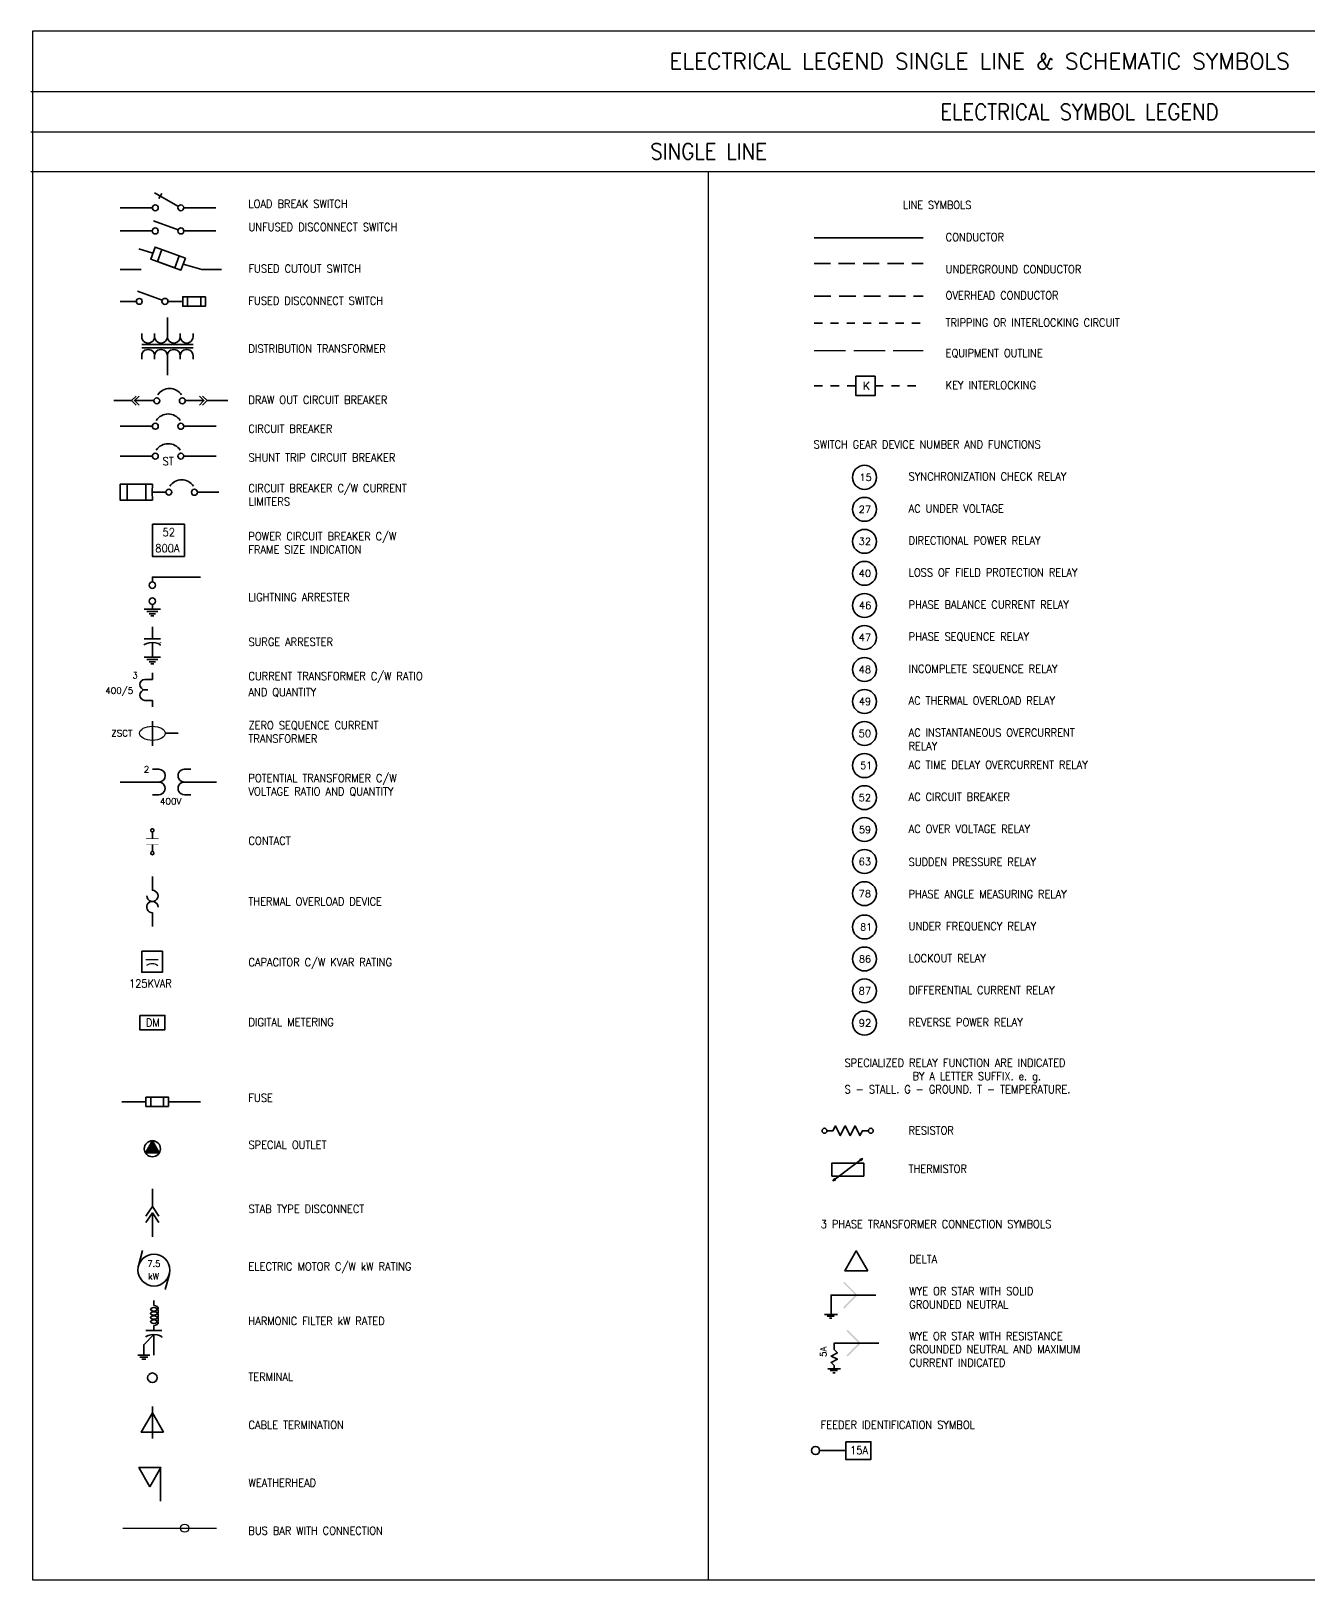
# Model space of a CAD drawing. Header units: inches. Extents: x 4.4 to 29.2, y 3.7 to 22.7.
# Drawn here: x 4.43 to 20.12, y 3.7 to 22.74 of the extents above; entities that cross this region are included whole.
import ezdxf

# ---------------------------------------------------------------- set-up
doc = ezdxf.new("R2010")
doc.units = ezdxf.units.IN
doc.header["$MEASUREMENT"] = 0
doc.linetypes.add('PDF_IMPORT', pattern=[1, 0.8, -0.2])
doc.layers.add('www.linecad.com', color=7, linetype='Continuous')
doc.styles.get("Standard").update_dxf_attribs({"font": 'romans.shx'})
doc.styles.add('www.linecad.com', font='romans.shx')

msp = doc.modelspace()

# ---------------------------------------------------------------- hatches: boundary and pattern name
at = {"layer": 'www.linecad.com', "transparency": 33554559}
for points in [[(5.998, 12.806), (5.998, 12.814), (5.839, 12.814), (5.839, 12.806)], [(5.998, 12.736), (5.998, 12.742), (5.839, 12.742), (5.839, 12.736)], [(14.423, 7.036), (14.586, 7.201), (14.423, 7.364), (14.408, 7.351), (14.559, 7.201), (14.408, 7.051)], [(14.809, 7.211), (14.573, 7.211), (14.573, 7.191), (14.809, 7.191)], [(14.626, 6.611), (14.461, 6.774), (14.448, 6.761), (14.598, 6.611), (14.448, 6.459), (14.461, 6.446)], [(14.848, 6.619), (14.613, 6.619), (14.613, 6.601), (14.848, 6.601)]]:
    msp.add_hatch(color=256, dxfattribs=at).paths.add_polyline_path(points)

# ---------------------------------------------------------------- linework, layer by layer
at = {"layer": 'www.linecad.com'}
msp.add_lwpolyline([(4.448, 22.74), (29.222, 22.74), (29.222, 3.699), (4.448, 3.699)], close=True, dxfattribs=at)
at = {"layer": 'www.linecad.com', "lineweight": 25}
for points in [[(4.427, 21.996), (29.222, 21.996)], [(4.427, 21.502), (29.222, 21.502)], [(4.427, 21.011), (29.222, 21.011)], [(12.748, 21.011), (12.748, 3.699)]]:
    msp.add_lwpolyline(points, dxfattribs=at)
at = {"layer": 'www.linecad.com', "lineweight": 35}
for points in [[(5.524, 20.566), (5.919, 20.566)], [(6.238, 20.584), (5.946, 20.752)], [(5.998, 20.682), (6.033, 20.744)], [(6.306, 20.566), (6.699, 20.566)], [(6.234, 20.296), (5.933, 20.407)], [(5.919, 20.282), (5.524, 20.282)], [(6.699, 20.282), (6.306, 20.282)], [(14.051, 20.197), (15.389, 20.197)], [(5.926, 20.009), (5.753, 20.062)], [(6.036, 20.054), (5.981, 19.906), (6.193, 19.829), (6.248, 19.977)], [(5.783, 19.809), (5.524, 19.809)], [(6.296, 19.874), (6.528, 19.809), (6.768, 19.809)], [(6.038, 19.429), (5.736, 19.541)], [(6.349, 19.357), (6.349, 19.472)], [(6.513, 19.472), (6.513, 19.357)], [(5.721, 19.416), (5.524, 19.416)], [(6.109, 19.416), (6.293, 19.416)], [(6.104, 18.982), (6.104, 19.022), (6.104, 19.219)], [(5.789, 19.022), (5.789, 18.982), (5.791, 18.962), (5.799, 18.944), (5.811, 18.927), (5.828, 18.916), (5.848, 18.907), (5.868, 18.904), (5.888, 18.907), (5.906, 18.916), (5.923, 18.927), (5.936, 18.944), (5.943, 18.962), (5.946, 18.982), (5.949, 18.962), (5.956, 18.944), (5.969, 18.927), (5.986, 18.916), (6.004, 18.907), (6.024, 18.904), (6.046, 18.907), (6.064, 18.916), (6.081, 18.927), (6.093, 18.944), (6.101, 18.962), (6.104, 18.982), (6.106, 18.962), (6.114, 18.944), (6.126, 18.927), (6.143, 18.916), (6.163, 18.907), (6.183, 18.904), (6.203, 18.907), (6.221, 18.916), (6.238, 18.927), (6.251, 18.944), (6.258, 18.962), (6.261, 18.982), (6.264, 18.962), (6.271, 18.944), (6.284, 18.927), (6.301, 18.916), (6.319, 18.907), (6.339, 18.904), (6.361, 18.907), (6.379, 18.916), (6.396, 18.927), (6.408, 18.944), (6.416, 18.962), (6.419, 18.982), (6.419, 19.022)], [(6.419, 18.884), (5.789, 18.884)], [(5.946, 18.982), (5.946, 19.022)], [(6.261, 18.982), (6.261, 19.022)], [(5.789, 18.846), (6.419, 18.846)], [(6.419, 18.707), (6.419, 18.747), (6.416, 18.767), (6.408, 18.786), (6.396, 18.802), (6.379, 18.816), (6.361, 18.822), (6.339, 18.826), (6.319, 18.822), (6.301, 18.816), (6.284, 18.802), (6.271, 18.786), (6.264, 18.767), (6.261, 18.747), (6.258, 18.767), (6.251, 18.786), (6.238, 18.802), (6.221, 18.816), (6.203, 18.822), (6.183, 18.826), (6.163, 18.822), (6.143, 18.816), (6.126, 18.802), (6.114, 18.786), (6.106, 18.767), (6.104, 18.747), (6.101, 18.767), (6.093, 18.786), (6.081, 18.802), (6.064, 18.816), (6.046, 18.822), (6.024, 18.826), (6.004, 18.822), (5.986, 18.816), (5.969, 18.802), (5.956, 18.786), (5.949, 18.767), (5.946, 18.747), (5.943, 18.767), (5.936, 18.786), (5.923, 18.802), (5.906, 18.816), (5.888, 18.822), (5.868, 18.826), (5.848, 18.822), (5.828, 18.816), (5.811, 18.802), (5.799, 18.786), (5.791, 18.767), (5.789, 18.747), (5.789, 18.707)], [(5.946, 18.707), (5.946, 18.747)], [(6.104, 18.747), (6.104, 18.707), (6.104, 18.511)], [(6.261, 18.707), (6.261, 18.747)], [(5.446, 18.196), (5.663, 18.196)], [(5.718, 18.141), (5.663, 18.196), (5.718, 18.251)], [(5.699, 18.196), (5.756, 18.251)], [(5.936, 18.196), (5.699, 18.196), (5.756, 18.141)], [(6.323, 18.196), (6.553, 18.196), (6.498, 18.141)], [(6.553, 18.196), (6.498, 18.251)], [(6.534, 18.141), (6.591, 18.196), (6.534, 18.251)], [(6.591, 18.196), (6.846, 18.196)], [(5.919, 17.881), (5.524, 17.881)], [(6.308, 17.881), (6.701, 17.881)], [(5.919, 17.514), (5.524, 17.514)], [(6.308, 17.514), (6.701, 17.514)], [(5.611, 16.972), (5.611, 17.169)], [(5.838, 17.169), (5.838, 16.972)], [(6.084, 17.071), (5.918, 17.071)], [(6.473, 17.071), (6.736, 17.071)], [(5.919, 15.967), (5.919, 16.027), (6.509, 16.027)], [(5.819, 15.634), (6.018, 15.634)], [(5.919, 15.692), (5.919, 15.634)], [(5.851, 15.602), (5.986, 15.602)], [(5.878, 15.576), (5.959, 15.576)], [(5.901, 15.552), (5.936, 15.552)], [(5.819, 15.269), (6.018, 15.269)], [(5.919, 15.417), (5.919, 15.269)], [(6.016, 15.187), (6.013, 15.197), (5.988, 15.211), (5.959, 15.217), (5.918, 15.221), (5.878, 15.217), (5.849, 15.211), (5.824, 15.197), (5.819, 15.189)], [(5.919, 15.221), (5.919, 15.042)], [(6.018, 15.221), (6.018, 15.219)], [(5.819, 15.042), (6.018, 15.042)], [(5.851, 15.012), (5.986, 15.012)], [(5.878, 14.986), (5.959, 14.986)], [(5.901, 14.962), (5.936, 14.962)], [(5.919, 14.256), (5.919, 13.951)], [(6.076, 14.107), (6.234, 14.107)], [(6.391, 13.666), (6.313, 13.666), (6.293, 13.662), (6.273, 13.654), (6.256, 13.642), (6.244, 13.626), (6.236, 13.607), (6.234, 13.586), (6.236, 13.566), (6.244, 13.547), (6.256, 13.531), (6.273, 13.517), (6.293, 13.511), (6.313, 13.507), (6.391, 13.507)], [(5.919, 12.894), (5.919, 12.811)], [(5.919, 12.739), (5.919, 12.654)], [(5.849, 12.107), (5.853, 12.087), (5.863, 12.067), (5.878, 12.052), (5.898, 12.042), (5.919, 12.039), (5.939, 12.042), (5.959, 12.052), (5.974, 12.067), (5.984, 12.087), (5.988, 12.107), (5.984, 12.129), (5.974, 12.149), (5.959, 12.164), (5.939, 12.174), (5.919, 12.177), (5.919, 12.346)], [(5.839, 9.577), (5.544, 9.577)], [(5.899, 9.521), (5.899, 9.636)], [(6.056, 9.521), (6.056, 9.636)], [(6.116, 9.577), (6.509, 9.577)], [(14.718, 9.221), (14.644, 9.221), (14.613, 9.161), (14.553, 9.281), (14.493, 9.161), (14.433, 9.281), (14.371, 9.161), (14.311, 9.281), (14.281, 9.221), (14.207, 9.221)], [(5.834, 8.952), (5.838, 8.956), (5.838, 8.957)], [(5.836, 8.951), (5.834, 8.952), (5.834, 8.951)], [(5.841, 8.966), (5.843, 8.966), (5.844, 8.961), (5.843, 8.956), (5.844, 8.952), (5.844, 8.951)], [(5.843, 8.966), (5.844, 8.969), (5.844, 8.967)], [(5.849, 8.977), (5.853, 8.982), (5.853, 8.981)], [(5.853, 8.966), (5.849, 8.969), (5.853, 8.974), (5.849, 8.977), (5.849, 8.976)], [(5.851, 8.951), (5.849, 8.952), (5.853, 8.956), (5.849, 8.961)], [(5.856, 8.991), (5.858, 8.991), (5.859, 8.986), (5.858, 8.982), (5.859, 8.977)], [(5.858, 8.991), (5.859, 8.996), (5.859, 8.994)], [(5.859, 8.969), (5.858, 8.974)], [(5.859, 8.951), (5.859, 8.952), (5.858, 8.956), (5.859, 8.961), (5.858, 8.966)], [(5.864, 9.004), (5.868, 9.007), (5.866, 9.007)], [(5.864, 8.996), (5.868, 8.999), (5.864, 9.004), (5.864, 9.002)], [(5.868, 8.982), (5.864, 8.986)], [(5.866, 8.951), (5.864, 8.952), (5.868, 8.956), (5.864, 8.961), (5.868, 8.966), (5.864, 8.969), (5.868, 8.974), (5.864, 8.977)], [(5.871, 9.016), (5.874, 9.021), (5.874, 9.019)], [(5.874, 9.004), (5.871, 9.007), (5.874, 9.012), (5.871, 9.016), (5.871, 9.014)], [(5.874, 8.996), (5.871, 8.999)], [(5.871, 8.982), (5.874, 8.986)], [(5.873, 8.951), (5.874, 8.952), (5.871, 8.956), (5.874, 8.961), (5.871, 8.966), (5.874, 8.969), (5.871, 8.974), (5.874, 8.977)], [(5.879, 9.029), (5.881, 9.034), (5.881, 9.032)], [(5.881, 9.016), (5.879, 9.021), (5.881, 9.024), (5.879, 9.029), (5.879, 9.027)], [(5.881, 9.007), (5.879, 9.012)], [(5.881, 8.999), (5.879, 9.004)], [(5.879, 8.977), (5.881, 8.982), (5.879, 8.986), (5.881, 8.991), (5.879, 8.996)], [(5.879, 8.969), (5.881, 8.974)], [(5.881, 8.951), (5.879, 8.952), (5.881, 8.956), (5.879, 8.961), (5.881, 8.966)], [(5.886, 9.042), (5.889, 9.046), (5.889, 9.044)], [(5.889, 9.029), (5.886, 9.034), (5.889, 9.037), (5.886, 9.042), (5.886, 9.041)], [(5.889, 9.021), (5.886, 9.024)], [(5.889, 9.012), (5.886, 9.016)], [(5.889, 9.004), (5.886, 9.007)], [(5.889, 8.996), (5.886, 8.999)], [(5.886, 8.966), (5.889, 8.969), (5.886, 8.974), (5.889, 8.977), (5.886, 8.982), (5.889, 8.986)], [(5.888, 8.951), (5.889, 8.952), (5.886, 8.956), (5.889, 8.961)], [(5.896, 9.024), (5.894, 9.029), (5.896, 9.034), (5.894, 9.037), (5.896, 9.042), (5.894, 9.046), (5.896, 9.051), (5.894, 9.054), (5.893, 9.054)], [(5.894, 9.054), (5.896, 9.059), (5.896, 9.057)], [(5.896, 9.016), (5.894, 9.021)], [(5.896, 9.007), (5.894, 9.012)], [(5.896, 8.999), (5.894, 9.004)], [(5.894, 8.977), (5.896, 8.982), (5.894, 8.986), (5.896, 8.991), (5.894, 8.996)], [(5.894, 8.951), (5.894, 8.952), (5.896, 8.956), (5.894, 8.961), (5.896, 8.966), (5.894, 8.969), (5.896, 8.974)], [(5.901, 9.067), (5.901, 9.066)], [(5.901, 9.059), (5.904, 9.062)], [(5.904, 9.029), (5.901, 9.034), (5.904, 9.037), (5.901, 9.042), (5.904, 9.046), (5.901, 9.051), (5.904, 9.054)], [(5.904, 9.021), (5.901, 9.024)], [(5.904, 9.012), (5.901, 9.016)], [(5.904, 9.004), (5.901, 9.007)], [(5.904, 8.996), (5.901, 8.999)], [(5.901, 8.966), (5.904, 8.969), (5.901, 8.974), (5.904, 8.977), (5.901, 8.982), (5.904, 8.986)], [(5.903, 8.951), (5.904, 8.952), (5.901, 8.956), (5.904, 8.961)], [(5.904, 9.072), (5.904, 9.071)], [(5.908, 9.081), (5.909, 9.081), (5.911, 9.076), (5.916, 9.076), (5.919, 9.072), (5.916, 9.067)], [(5.916, 9.042), (5.919, 9.046), (5.916, 9.051), (5.919, 9.054), (5.916, 9.059), (5.919, 9.062), (5.916, 9.067), (5.911, 9.067), (5.909, 9.072), (5.911, 9.076)], [(5.909, 9.054), (5.911, 9.059), (5.909, 9.062), (5.911, 9.067)], [(5.909, 9.046), (5.911, 9.051)], [(5.911, 9.024), (5.909, 9.029), (5.911, 9.034), (5.909, 9.037), (5.911, 9.042)], [(5.911, 9.016), (5.909, 9.021)], [(5.911, 9.007), (5.909, 9.012)], [(5.909, 8.986), (5.911, 8.991), (5.909, 8.996), (5.911, 8.999), (5.909, 9.004)], [(5.909, 8.977), (5.911, 8.982)], [(5.909, 8.951), (5.909, 8.952), (5.911, 8.956), (5.909, 8.961), (5.911, 8.966), (5.909, 8.969), (5.911, 8.974)], [(5.911, 9.086), (5.911, 9.084), (5.916, 9.084)], [(5.919, 9.089), (5.916, 9.092), (5.916, 9.091)], [(5.926, 9.082), (5.926, 9.084), (5.923, 9.089), (5.919, 9.089), (5.916, 9.084), (5.919, 9.081), (5.923, 9.081), (5.926, 9.076), (5.931, 9.076), (5.933, 9.072), (5.931, 9.067)], [(5.916, 9.076), (5.919, 9.081)], [(5.916, 9.034), (5.919, 9.037)], [(5.919, 9.021), (5.916, 9.024)], [(5.916, 8.974), (5.919, 8.977), (5.916, 8.982), (5.919, 8.986), (5.916, 8.991), (5.919, 8.996), (5.916, 8.999), (5.919, 9.004), (5.916, 9.007), (5.919, 9.012), (5.916, 9.016)], [(5.916, 8.966), (5.919, 8.969)], [(5.919, 8.952), (5.916, 8.956)], [(5.918, 9.097), (5.919, 9.097), (5.919, 9.096)], [(5.923, 9.089), (5.924, 9.089)], [(5.923, 9.081), (5.926, 9.084)], [(5.926, 9.076), (5.923, 9.072), (5.926, 9.067), (5.931, 9.067), (5.933, 9.062), (5.931, 9.059), (5.933, 9.054)], [(5.926, 9.042), (5.923, 9.046), (5.926, 9.051), (5.923, 9.054), (5.926, 9.059), (5.923, 9.062), (5.926, 9.067)], [(5.926, 9.034), (5.923, 9.037)], [(5.923, 9.021), (5.926, 9.024)], [(5.926, 8.974), (5.923, 8.977), (5.926, 8.982), (5.923, 8.986), (5.926, 8.991), (5.923, 8.996), (5.926, 8.999), (5.923, 9.004), (5.926, 9.007), (5.923, 9.012), (5.926, 9.016)], [(5.926, 8.966), (5.923, 8.969)], [(5.923, 8.952), (5.926, 8.956)], [(5.931, 9.076), (5.931, 9.074)], [(5.933, 9.046), (5.931, 9.051)], [(5.931, 9.024), (5.933, 9.029), (5.931, 9.034), (5.933, 9.037), (5.931, 9.042)], [(5.931, 9.016), (5.933, 9.021)], [(5.931, 9.007), (5.933, 9.012)], [(5.933, 8.986), (5.931, 8.991), (5.933, 8.996), (5.931, 8.999), (5.933, 9.004)], [(5.933, 8.977), (5.931, 8.982)], [(5.933, 8.951), (5.933, 8.952), (5.931, 8.956), (5.933, 8.961), (5.931, 8.966), (5.933, 8.969), (5.931, 8.974)], [(5.938, 9.062), (5.941, 9.059), (5.941, 9.057)], [(5.938, 9.029), (5.941, 9.034), (5.938, 9.037), (5.941, 9.042), (5.938, 9.046), (5.941, 9.051), (5.938, 9.054)], [(5.938, 9.021), (5.941, 9.024)], [(5.938, 9.012), (5.941, 9.016)], [(5.938, 9.004), (5.941, 9.007)], [(5.938, 8.996), (5.941, 8.999)], [(5.941, 8.966), (5.938, 8.969), (5.941, 8.974), (5.938, 8.977), (5.941, 8.982), (5.938, 8.986)], [(5.939, 8.951), (5.938, 8.952), (5.941, 8.956), (5.938, 8.961)], [(5.946, 9.024), (5.948, 9.029), (5.946, 9.034), (5.948, 9.037), (5.946, 9.042), (5.948, 9.046), (5.946, 9.051), (5.946, 9.049)], [(5.946, 9.016), (5.948, 9.021)], [(5.946, 9.007), (5.948, 9.012)], [(5.946, 8.999), (5.948, 9.004)], [(5.948, 8.977), (5.946, 8.982), (5.948, 8.986), (5.946, 8.991), (5.948, 8.996)], [(5.948, 8.951), (5.948, 8.952), (5.946, 8.956), (5.948, 8.961), (5.946, 8.966), (5.948, 8.969), (5.946, 8.974)], [(5.953, 9.036), (5.953, 9.037), (5.956, 9.034), (5.956, 9.032)], [(5.953, 9.029), (5.956, 9.034)], [(5.953, 9.021), (5.956, 9.024)], [(5.953, 9.012), (5.956, 9.016)], [(5.953, 9.004), (5.956, 9.007)], [(5.953, 8.996), (5.956, 8.999)], [(5.956, 8.966), (5.953, 8.969), (5.956, 8.974), (5.953, 8.977), (5.956, 8.982), (5.953, 8.986)], [(5.954, 8.951), (5.953, 8.952), (5.956, 8.956), (5.953, 8.961)], [(5.961, 9.026), (5.961, 9.024), (5.963, 9.021), (5.963, 9.019)], [(5.961, 9.016), (5.963, 9.021)], [(5.961, 9.007), (5.963, 9.012)], [(5.961, 8.999), (5.963, 9.004)], [(5.963, 8.977), (5.961, 8.982), (5.963, 8.986), (5.961, 8.991), (5.963, 8.996)], [(5.963, 8.969), (5.961, 8.974)], [(5.963, 8.951), (5.963, 8.952), (5.961, 8.956), (5.963, 8.961), (5.961, 8.966)], [(5.968, 9.011), (5.968, 9.012), (5.971, 9.007), (5.971, 9.006)], [(5.968, 9.004), (5.971, 9.007)], [(5.968, 8.996), (5.971, 8.999)], [(5.971, 8.982), (5.968, 8.986)], [(5.969, 8.951), (5.968, 8.952), (5.971, 8.956), (5.968, 8.961), (5.971, 8.966), (5.968, 8.969), (5.971, 8.974), (5.968, 8.977)], [(5.976, 8.999), (5.974, 8.999), (5.978, 8.996), (5.978, 8.994)], [(5.974, 8.982), (5.978, 8.986)], [(5.976, 8.951), (5.978, 8.952), (5.974, 8.956), (5.978, 8.961), (5.974, 8.966), (5.978, 8.969), (5.974, 8.974), (5.978, 8.977)], [(5.983, 8.977), (5.984, 8.982), (5.983, 8.986), (5.983, 8.987)], [(5.983, 8.969), (5.984, 8.974)], [(5.984, 8.951), (5.983, 8.952), (5.984, 8.956), (5.983, 8.961), (5.984, 8.966)], [(5.991, 8.974), (5.989, 8.974), (5.993, 8.969), (5.993, 8.967)], [(5.989, 8.966), (5.993, 8.969)], [(5.991, 8.951), (5.993, 8.952), (5.989, 8.956), (5.993, 8.961)], [(5.998, 8.951), (5.998, 8.952), (5.999, 8.956), (5.998, 8.961), (5.998, 8.959)], [(14.281, 8.607), (14.643, 8.879)], [(5.919, 8.291), (5.919, 8.507)], [(5.998, 8.172), (5.919, 8.291), (5.839, 8.172)], [(5.919, 8.212), (5.839, 8.094)], [(5.919, 7.917), (5.919, 8.212), (5.998, 8.094)], [(5.748, 7.561), (5.799, 7.751)], [(6.128, 7.459), (6.078, 7.269)], [(5.938, 6.764), (5.938, 6.826), (5.959, 6.831), (5.976, 6.841), (5.988, 6.856), (5.989, 6.861), (5.988, 6.867), (5.976, 6.882), (5.959, 6.892), (5.938, 6.896), (5.918, 6.892), (5.901, 6.882), (5.894, 6.876), (5.901, 6.867), (5.918, 6.857), (5.938, 6.854), (5.959, 6.857), (5.976, 6.867), (5.988, 6.882), (5.991, 6.901), (5.988, 6.917), (5.976, 6.932), (5.959, 6.942), (5.938, 6.947), (5.918, 6.942), (5.901, 6.932), (5.894, 6.926), (5.901, 6.917), (5.918, 6.907), (5.938, 6.904), (5.959, 6.907), (5.976, 6.917), (5.988, 6.932), (5.991, 6.951), (5.988, 6.967), (5.976, 6.984), (5.959, 6.994), (5.938, 6.997), (5.918, 6.994), (5.901, 6.984), (5.894, 6.976), (5.901, 6.967), (5.918, 6.957), (5.938, 6.954), (5.959, 6.957), (5.976, 6.967), (5.988, 6.984), (5.991, 7.001), (5.988, 7.019), (5.976, 7.034), (5.959, 7.044), (5.938, 7.047), (5.918, 7.044), (5.901, 7.034), (5.894, 7.026), (5.901, 7.019), (5.918, 7.009), (5.938, 7.004), (5.959, 7.009), (5.976, 7.019), (5.988, 7.034), (5.989, 7.039), (5.988, 7.046), (5.976, 7.061), (5.959, 7.071), (5.938, 7.074), (5.938, 7.136)], [(14.258, 6.964), (14.258, 7.201), (14.573, 7.201)], [(14.179, 6.964), (14.336, 6.964)], [(14.209, 6.944), (14.298, 6.944)], [(14.238, 6.916), (14.268, 6.916)], [(5.938, 6.462), (5.938, 6.716), (5.813, 6.591), (5.813, 6.462)], [(5.839, 6.764), (6.036, 6.764)], [(6.036, 6.682), (6.031, 6.692), (6.008, 6.706), (5.978, 6.712), (5.938, 6.716), (5.898, 6.712), (5.868, 6.706), (5.844, 6.692), (5.839, 6.684)], [(14.298, 6.296), (14.298, 6.334), (14.258, 6.374), (14.336, 6.412), (14.258, 6.452), (14.336, 6.492), (14.298, 6.531), (14.298, 6.611), (14.613, 6.611)], [(5.739, 6.462), (5.886, 6.462)], [(5.764, 6.437), (5.863, 6.437)], [(5.838, 6.412), (5.788, 6.412)], [(14.218, 6.296), (14.376, 6.296)], [(14.248, 6.276), (14.336, 6.276)], [(14.278, 6.246), (14.308, 6.246)], [(5.919, 5.831), (5.919, 5.437)], [(14.116, 5.291), (14.438, 5.291)], [(6.018, 5.062), (6.018, 4.669)]]:
    msp.add_lwpolyline(points, dxfattribs=at)
for points in [[(6.324, 19.949), (5.953, 20.084), (5.899, 19.936), (6.269, 19.801)], [(6.571, 19.472), (6.293, 19.472), (6.293, 19.357), (6.571, 19.357)], [(14.563, 18.496), (14.563, 18.259), (14.799, 18.259), (14.799, 18.496)], [(5.919, 16.972), (5.524, 16.972), (5.524, 17.072), (5.524, 17.169), (5.919, 17.169), (5.918, 17.069)], [(5.919, 16.677), (5.919, 16.282), (6.313, 16.282), (6.313, 16.677)], [(5.919, 12.934), (5.909, 12.931), (5.901, 12.924), (5.899, 12.914), (5.901, 12.904), (5.909, 12.897), (5.919, 12.894), (5.928, 12.897), (5.936, 12.904), (5.938, 12.914), (5.936, 12.924), (5.928, 12.931)], [(5.788, 11.427), (5.788, 11.169), (6.043, 11.169), (6.043, 11.427)], [(5.764, 10.639), (5.764, 10.462), (6.073, 10.462), (6.073, 10.639)], [(5.839, 9.636), (5.839, 9.521), (6.116, 9.521), (6.116, 9.636)], [(6.004, 8.951), (5.919, 9.097), (5.833, 8.951)], [(14.266, 8.664), (14.266, 8.822), (14.659, 8.822), (14.659, 8.664)], [(14.619, 8.861), (14.614, 8.869), (14.643, 8.879), (14.626, 8.854)], [(14.306, 8.626), (14.311, 8.617), (14.281, 8.607), (14.299, 8.632)], [(14.709, 7.499), (14.568, 7.744), (14.428, 7.499)], [(6.054, 5.516), (5.919, 5.752), (5.783, 5.516)], [(14.438, 5.399), (14.438, 5.182), (14.748, 5.182), (14.748, 5.399)], [(5.888, 4.846), (6.024, 5.082), (5.753, 5.082)]]:
    msp.add_lwpolyline(points, close=True, dxfattribs=at)
at = {"layer": 'www.linecad.com', "linetype": 'PDF_IMPORT', "lineweight": 35, "ltscale": 0.249996}
msp.add_lwpolyline([(14.051, 19.882), (15.389, 19.882)], dxfattribs=at)
at = {"layer": 'www.linecad.com', "linetype": 'PDF_IMPORT', "lineweight": 35, "ltscale": 0.256655}
msp.add_lwpolyline([(14.051, 19.482), (15.389, 19.482)], dxfattribs=at)
at = {"layer": 'www.linecad.com', "linetype": 'PDF_IMPORT', "lineweight": 35, "ltscale": 0.125021}
for points in [[(14.051, 19.147), (15.389, 19.147)], [(14.799, 18.377), (15.389, 18.377)]]:
    msp.add_lwpolyline(points, dxfattribs=at)
at = {"layer": 'www.linecad.com', "linetype": 'PDF_IMPORT', "lineweight": 25, "ltscale": 0.481665}
msp.add_lwpolyline([(14.051, 18.811), (15.389, 18.811)], dxfattribs=at)
at = {"layer": 'www.linecad.com', "linetype": 'PDF_IMPORT', "lineweight": 35, "ltscale": 0.131656}
msp.add_lwpolyline([(14.563, 18.377), (14.051, 18.377)], dxfattribs=at)
at = {"layer": 'www.linecad.com', "lineweight": 35}
for points in [[(5.828, 14.641, -0.980549), (5.828, 14.769), (5.919, 14.769), (5.919, 14.852)], [(5.863, 14.641), (5.828, 14.641, 0.980785), (5.828, 14.512), (5.919, 14.512), (5.919, 14.432)], [(5.919, 13.666), (5.998, 13.666, -0.989648), (5.998, 13.507), (5.919, 13.507), (5.524, 13.507)], [(5.998, 13.507, -1.000144), (5.998, 13.351), (5.919, 13.351)], [(6.391, 13.351), (6.313, 13.351, -1.000144), (6.313, 13.507), (6.706, 13.507)], [(5.919, 11.731), (5.919, 11.901, -2.414493), (5.988, 11.971)]]:
    msp.add_lwpolyline(points, format="xyb", dxfattribs=at)
at = {"layer": 'www.linecad.com'}
for points in [[(5.84, 11.328), (5.989, 11.328)], [(5.557, 4.336), (6.708, 4.336)]]:
    msp.add_lwpolyline(points, dxfattribs=at)
at = {"layer": 'www.linecad.com', "linetype": 'PDF_IMPORT', "lineweight": 35, "ltscale": 0.005011}
for points in [[(5.838, 8.956), (6.001, 8.956)], [(5.844, 8.969), (5.983, 8.969)], [(5.844, 8.961), (5.998, 8.961)], [(5.844, 8.952), (5.998, 8.952)], [(5.849, 8.961), (5.868, 8.991), (5.974, 8.991), (5.993, 8.961)], [(5.853, 8.982), (5.986, 8.982)], [(5.853, 8.974), (5.989, 8.974)], [(5.853, 8.966), (5.989, 8.966)], [(5.859, 8.996), (5.968, 8.996)], [(5.859, 8.986), (5.983, 8.986)], [(5.859, 8.977), (5.983, 8.977)], [(5.868, 9.007), (5.961, 9.007)], [(5.868, 8.999), (5.974, 8.999)], [(5.871, 8.999), (5.889, 9.029), (5.953, 9.029), (5.971, 8.999)], [(5.874, 9.021), (5.953, 9.021), (5.984, 8.966)], [(5.874, 9.012), (5.968, 9.012)], [(5.874, 9.004), (5.968, 9.004)], [(5.881, 9.034), (5.946, 9.034)], [(5.881, 9.024), (5.961, 9.024)], [(5.881, 9.016), (5.961, 9.016)], [(5.889, 9.046), (5.949, 9.046)], [(5.889, 9.037), (5.953, 9.037)], [(5.896, 9.059), (5.931, 9.059)], [(5.896, 9.051), (5.946, 9.051)], [(5.896, 9.042), (5.946, 9.042)], [(5.904, 9.062), (5.938, 9.062)], [(5.904, 9.054), (5.938, 9.054)]]:
    msp.add_lwpolyline(points, dxfattribs=at)
at = {"layer": 'www.linecad.com', "linetype": 'PDF_IMPORT', "lineweight": 35, "ltscale": 0.006022}
for points in [[(5.858, 8.966), (5.889, 9.021)], [(5.886, 8.999), (5.904, 9.029)], [(5.904, 8.961), (5.886, 8.991), (5.904, 9.021)], [(5.919, 9.037), (5.901, 9.067), (5.919, 9.097)], [(5.901, 8.999), (5.919, 9.029), (5.901, 9.059)], [(5.924, 8.951), (5.901, 8.991), (5.919, 9.021)], [(5.926, 8.956), (5.909, 8.986)], [(5.916, 8.956), (5.933, 8.986)], [(5.941, 8.999), (5.923, 9.029), (5.941, 9.059)], [(5.956, 8.999), (5.938, 9.029)], [(5.938, 8.961), (5.956, 8.991), (5.938, 9.021)], [(5.953, 8.961), (5.971, 8.991)], [(5.961, 8.966), (5.978, 8.996)]]:
    msp.add_lwpolyline(points, dxfattribs=at)
at = {"layer": 'www.linecad.com', "linetype": 'PDF_IMPORT', "lineweight": 35, "ltscale": 0.00601}
for points in [[(5.881, 8.966), (5.864, 8.996)], [(5.889, 8.961), (5.871, 8.991)], [(5.918, 8.951), (5.941, 8.991), (5.923, 9.021)]]:
    msp.add_lwpolyline(points, dxfattribs=at)
at = {"layer": 'www.linecad.com', "linetype": 'PDF_IMPORT', "lineweight": 35, "ltscale": 0.005991}
for points in [[(5.879, 8.996), (5.896, 9.024)], [(5.948, 8.996), (5.931, 9.024)]]:
    msp.add_lwpolyline(points, dxfattribs=at)
at = {"layer": 'www.linecad.com', "linetype": 'PDF_IMPORT', "lineweight": 35, "ltscale": 0.006003}
for points in [[(5.894, 8.996), (5.911, 9.024)], [(5.923, 9.037), (5.939, 9.064)], [(5.963, 8.996), (5.946, 9.024)]]:
    msp.add_lwpolyline(points, dxfattribs=at)
at = {"layer": 'www.linecad.com', "linetype": 'PDF_IMPORT', "lineweight": 35, "ltscale": 0.004988}
msp.add_lwpolyline([(5.904, 9.072), (5.934, 9.072)], dxfattribs=at)
at = {"layer": 'www.linecad.com', "lineweight": 35}
for centre, radius in [((5.955, 20.566), 0.0361), ((6.269, 20.566), 0.0366), ((5.954, 20.282), 0.0366), ((6.269, 20.282), 0.0371), ((5.758, 19.416), 0.0361), ((6.073, 19.416), 0.0366), ((5.973, 18.194), 0.0366), ((6.287, 18.194), 0.0361), ((5.955, 17.881), 0.0361), ((6.269, 17.881), 0.0366), ((5.955, 17.514), 0.0361), ((6.269, 17.514), 0.0366), ((14.669, 17.253), 0.148), ((6.121, 17.071), 0.0366), ((6.436, 17.07), 0.0371), ((14.669, 16.86), 0.147), ((14.669, 16.466), 0.147), ((14.669, 16.073), 0.147), ((5.918, 15.928), 0.0396), ((14.669, 15.678), 0.148), ((5.919, 15.731), 0.0391), ((14.669, 15.285), 0.147), ((14.669, 14.891), 0.147), ((14.669, 14.498), 0.147), ((14.669, 14.105), 0.147), ((14.669, 13.71), 0.148), ((14.669, 13.316), 0.147), ((14.669, 12.923), 0.147), ((5.919, 12.634), 0.0196), ((14.669, 12.53), 0.147), ((14.669, 12.136), 0.147), ((14.669, 11.726), 0.147), ((14.669, 11.333), 0.147), ((14.669, 10.94), 0.147), ((14.669, 10.545), 0.148), ((14.177, 9.221), 0.0303), ((14.747, 9.221), 0.0303), ((5.919, 9), 0.099), ((5.938, 7.509), 0.196), ((5.919, 6.185), 0.0587), ((14.067, 5.291), 0.0493)]:
    msp.add_circle(centre, radius, dxfattribs=at)
at = {"layer": 'www.linecad.com'}
msp.add_circle((6.315, 4.336), 0.05, dxfattribs=at)
at = {"layer": 'www.linecad.com', "lineweight": 35}
for centre, radius, start, end in [((6.13, 18.171), 0.175, 33.4896, 146.5104), ((6.113, 17.856), 0.176, 33.6768, 146.3232), ((6.113, 17.491), 0.176, 33.6768, 146.3232), ((6.279, 17.046), 0.176, 33.6909, 146.3091)]:
    msp.add_arc(centre, radius, start, end, dxfattribs=at)
at = {"layer": 'www.linecad.com'}
msp.add_arc((5.915, 11.149), 0.124, 54.9029, 123.7299, dxfattribs=at)
msp.add_ellipse((5.919, 14.107), major_axis=(0.158, 0), ratio=0.54871, dxfattribs=at)

# ---------------------------------------------------------------- texts
at = {"layer": 'www.linecad.com', "insert": (12.27, 22.466), "char_height": 0.19727, "width": 9.41635, "attachment_point": 1}
msp.add_mtext('ELECTRICAL LEGEND SINGLE LINE & SCHEMATIC SYMBOLS', dxfattribs=at)
at = {"layer": 'www.linecad.com', "attachment_point": 7, "style": 'www.linecad.com'}
for s, insert, char_height in [('{\\W0.899285;ELECTRICAL SYMBOL LEGEND}', (15.599, 21.646), 0.19727), ('{\\W0.898079;SINGLE LINE}', (12.039, 21.162), 0.19667), ('{\\W0.900526;LOAD BREAK SWITCH}', (7.099, 20.566), 0.09834), ('{\\W0.890719;LINE SYMBOLS}', (15.141, 20.552), 0.09832), ('{\\W0.901145;UNFUSED DISCONNECT SWITCH}', (7.099, 20.281), 0.09887), ('{\\W0.906422;CONDUCTOR}', (15.666, 20.157), 0.09834), ('{\\W0.904076;FUSED CUTOUT SWITCH}', (7.099, 19.769), 0.09873), ('{\\W0.900740;UNDERGROUND CONDUCTOR}', (15.666, 19.762), 0.09861), ('{\\W0.898339;FUSED DISCONNECT SWITCH}', (7.099, 19.375), 0.09879), ('{\\W0.899954;OVERHEAD CONDUCTOR}', (15.665, 19.441), 0.09889), ('{\\W0.898057;TRIPPING OR INTERLOCKING CIRCUIT}', (15.666, 19.106), 0.09855), ('{\\W0.904746;DISTRIBUTION TRANSFORMER}', (7.099, 18.786), 0.09834), ('{\\W0.897644;EQUIPMENT OUTLINE}', (15.666, 18.722), 0.09838), ('K', (14.648, 18.327), 0.1), ('{\\W0.901766;KEY INTERLOCKING}', (15.666, 18.337), 0.09832), ('{\\W0.902510;DRAW OUT CIRCUIT BREAKER}', (7.099, 18.156), 0.09834), ('{\\W0.894832;CIRCUIT BREAKER}', (7.099, 17.801), 0.09855), ('{\\W0.906324;SHUNT TRIP CIRCUIT BREAKER}', (7.099, 17.447), 0.09832), ('{\\W0.897864;SWITCH GEAR DEVICE NUMBER AND FUNCTIONS}', (14.044, 17.609), 0.09834), ('{\\W0.902341;ST}', (6.044, 17.402), 0.09834), ('{\\W0.894708;CIRCUIT BREAKER C/W CURRENT}', (7.099, 17.037), 0.09873), ('15', (14.606, 17.209), 0.0883), ('{\\W0.899875;SYNCHRONIZATION CHECK RELAY}', (15.211, 17.214), 0.09834), ('{\\W0.913334;LIMITERS}', (7.099, 16.906), 0.09834), ('27', (14.598, 16.816), 0.0883), ('{\\W0.902415;AC UNDER VOLTAGE}', (15.211, 16.819), 0.09854), ('{\\W0.902341;52}', (6.044, 16.529), 0.09834), ('{\\W0.900260;POWER CIRCUIT BREAKER C/W}', (7.099, 16.447), 0.09835), ('{\\W0.907903;800A}', (5.954, 16.332), 0.09834), ('{\\W0.903471;FRAME SIZE INDICATION}', (7.099, 16.316), 0.09832), ('32', (14.598, 16.422), 0.0883), ('{\\W0.905299;DIRECTIONAL POWER RELAY}', (15.211, 16.427), 0.09834), ('40', (14.598, 16.029), 0.0883), ('{\\W0.900447;LOSS OF FIELD PROTECTION RELAY}', (15.211, 16.034), 0.09832), ('{\\W0.900181;LIGHTNING ARRESTER}', (7.099, 15.732), 0.09834), ('46', (14.599, 15.634), 0.09), ('{\\W0.900116;PHASE BALANCE CURRENT RELAY}', (15.211, 15.639), 0.09834), ('{\\W0.899647;SURGE ARRESTER}', (7.099, 15.181), 0.09834), ('47', (14.598, 15.241), 0.0883), ('{\\W0.900699;PHASE SEQUENCE RELAY}', (15.211, 15.237), 0.09852), ('{\\W0.893516;3}', (5.676, 14.782), 0.07832), ('{\\W0.90085;CURRENT TRANSFORMER \\W0.89993;C/W RATIO}', (7.099, 14.727), 0.09834), ('48', (14.598, 14.847), 0.0883), ('{\\W0.905462;INCOMPLETE SEQUENCE RELAY}', (15.211, 14.842), 0.0987), ('400/5', (5.341, 14.566), 0.0784), ('{\\W0.901293;AND QUANTITY}', (7.099, 14.554), 0.0985), ('49', (14.599, 14.454), 0.0883), ('{\\W0.899055;AC THERMAL OVERLOAD RELAY}', (15.211, 14.459), 0.09832), ('ZSCT', (5.414, 14.069), 0.0783), ('{\\W0.905558;TRANSFORMER}', (7.099, 13.992), 0.09834), ('{\\W0.898988;ZERO SEQUENCE CURRENT}', (7.099, 14.147), 0.09871), ('50', (14.598, 14.061), 0.0883), ('{\\W0.900367;AC INSTANTANEOUS OVERCURRENT}', (15.211, 14.066), 0.09834), ('{\\W0.897051;RELAY}', (15.211, 13.901), 0.09834), ('{\\W0.952696;51}', (14.616, 13.666), 0.09001), ('{\\W0.903791;AC TIME DELAY OVERCURRENT RELAY}', (15.211, 13.671), 0.09834), ('2', (5.814, 13.626), 0.0783), ('{\\W0.900066;POTENTIAL TRANSFORMER C/W}', (7.099, 13.474), 0.09835), ('{\\W0.903253;VOLTAGE RATIO AND QUANTITY}', (7.099, 13.334), 0.09866), ('52', (14.598, 13.272), 0.0883), ('{\\W0.898593;AC CIRCUIT BREAKER}', (15.211, 13.276), 0.09853), ('400V', (6.013, 13.232), 0.0783), ('59', (14.599, 12.879), 0.0883), ('{\\W0.903305;AC OVER VOLTAGE RELAY}', (15.211, 12.882), 0.09852), ('{\\W0.901499;CONTACT}', (7.099, 12.737), 0.09875), ('63', (14.598, 12.486), 0.0883), ('{\\W0.899509;SUDDEN PRESSURE RELAY}', (15.211, 12.476), 0.09832), ('{\\W0.897841;THERMAL OVERLOAD DEVICE}', (7.099, 11.99), 0.09847), ('78', (14.598, 12.092), 0.0883), ('{\\W0.898812;PHASE ANGLE MEASURING RELAY}', (15.211, 12.081), 0.09832), ('{\\W0.970956;81}', (14.616, 11.682), 0.08832), ('{\\W0.902518;UNDER FREQUENCY RELAY}', (15.211, 11.677), 0.09837), ('{\\W0.900559;CAPACITOR C/W KVAR RATING}', (7.099, 11.211), 0.09832), ('86', (14.599, 11.289), 0.0883), ('{\\W0.896484;LOCKOUT RELAY}', (15.211, 11.292), 0.09888), ('{\\W0.905759;125KVAR}', (5.631, 10.982), 0.09834), ('87', (14.598, 10.896), 0.0883), ('{\\W0.901959;DIFFERENTIAL CURRENT RELAY}', (15.211, 10.901), 0.09834), ('{\\W0.900899;DM}', (5.839, 10.501), 0.09834), ('{\\W0.904888;DIGITAL METERING}', (7.099, 10.507), 0.09832), ('92', (14.598, 10.501), 0.09), ('{\\W0.902381;REVERSE POWER RELAY}', (15.211, 10.506), 0.09832), ('{\\W0.902078;SPECIALIZED RELAY FUNCTION ARE INDICATED}', (14.423, 10.007), 0.09867), ('{\\W0.911663;BY A LETTER SUFFIX. e. g.}', (15.259, 9.812), 0.09665), ('{\\W0.900727;S - STALL. G - GROUND. T - TEMPERATURE.}', (14.423, 9.681), 0.09905), ('{\\W0.902937;FUSE}', (7.099, 9.577), 0.09834), ('{\\W0.895530;RESISTOR}', (15.211, 9.176), 0.09832), ('{\\W0.903455;SPECIAL OUTLET}', (7.099, 8.999), 0.09834), ('{\\W0.899352;THERMISTOR}', (15.211, 8.704), 0.09832), ('{\\W0.902644;STAB TYPE DISCONNECT}', (7.099, 8.211), 0.09868), ('{\\W0.900170;3 PHASE TRANSFORMER CONNECTION SYMBOLS}', (14.131, 8.025), 0.09883), ('7.5', (5.856, 7.549), 0.0755), ('{\\W0.902644;ELECTRIC MOTOR C/W kW RATING}', (7.099, 7.471), 0.09862), ('{\\W0.892532;DELTA}', (15.219, 7.594), 0.09834), ('{\\W0.969386;kW}', (5.866, 7.391), 0.07999), ('{\\W0.901988;WYE OR STAR WITH SOLID}', (15.219, 7.201), 0.09834), ('{\\W0.902771;GROUNDED NEUTRAL}', (15.219, 7.036), 0.09832), ('{\\W0.900841;HARMONIC FILTER kW RATED}', (7.099, 6.834), 0.09834), ('{\\W0.900145;WYE OR STAR WITH RESISTANCE}', (15.219, 6.649), 0.09832), ('{\\W0.902671;GROUNDED NEUTRAL AND MAXIMUM}', (15.219, 6.486), 0.09834), ('{\\W0.898767;CURRENT INDICATED}', (15.219, 6.321), 0.09834), ('{\\W0.899628;TERMINAL}', (7.099, 6.146), 0.09832), ('{\\W0.903261;CABLE TERMINATION}', (7.099, 5.556), 0.09832), ('{\\W0.900799;FEEDER IDENTIFICATION SYMBOL}', (14.131, 5.557), 0.09854), ('{\\W0.909277;15A}', (14.491, 5.244), 0.09832), ('{\\W0.901885;WEATHERHEAD}', (7.099, 4.846), 0.09832), ('{\\W0.898695;BUS BAR WITH CONNECTION}', (7.099, 4.256), 0.09832)]:
    msp.add_mtext(s, dxfattribs=dict(at, insert=insert, char_height=char_height))
at = {"layer": 'www.linecad.com', "insert": (14.201, 6.44), "char_height": 0.0783, "attachment_point": 7, "rotation": 90, "style": 'www.linecad.com'}
msp.add_mtext('5A', dxfattribs=at)

doc.saveas('drawing.dxf')
